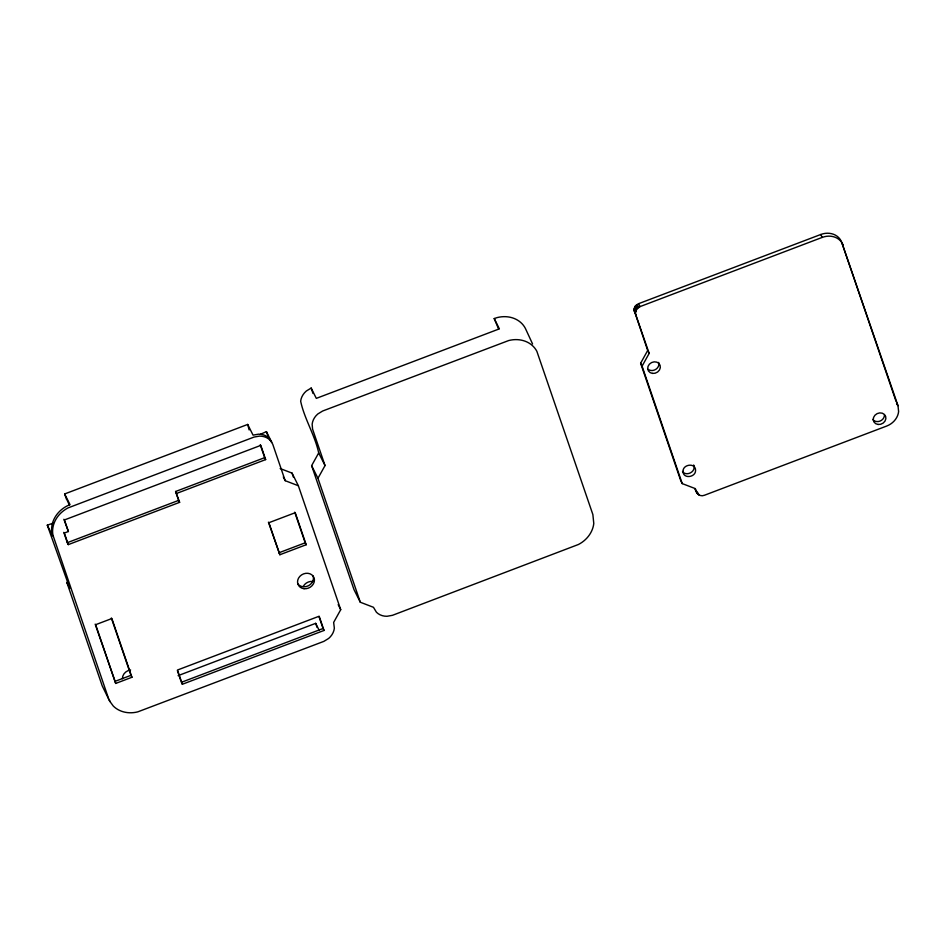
<?xml version="1.0" encoding="UTF-8"?>
<svg xmlns="http://www.w3.org/2000/svg" width="946" height="946" viewBox="0 0 946 946"><rect width="100%" height="100%" fill="white"/><g stroke="black" fill="none" stroke-linecap="round" stroke-linejoin="round"><path stroke-width="1.42" d="M634.057 309.874L635.239 306.197L638.562 303.69L820.738 234.502A17.347 15.006 -26.6 0 1 841.798 242.578L897.99 405.668L898.617 411.581A17.347 15.006 -26.6 0 1 886.662 426.055L704.486 495.243C699.993 497.265 695.535 493.244 695.381 488.644L682.22 483.595L680.753 480.674L640.619 363.229L647.691 350.481L634.057 309.874L649.157 353.402L642.074 366.137L682.22 483.595M635.511 312.795L636.705 309.117L640.028 306.61L822.204 237.411A17.347 15.006 -26.6 0 1 843.253 245.499M360.308 602.235L317.951 478.298L325.034 465.562L312.582 429.141L312.156 424.175A16.07 13.906 -26.6 0 1 317.832 413.958L322.657 411.013L508.747 340.525A26.914 23.283 -26.6 0 1 536.867 351.333L592.87 514.553L593.781 523.469A26.914 23.283 -26.6 0 1 578.455 544.482L392.472 615.314L386.985 616.284A16.07 13.906 -26.6 0 1 376.425 612.228L373.469 607.297L360.308 602.235L353.981 589.595L311.624 465.657L318.696 452.921C314.876 435.077 304.305 418.664 300.662 401.222A16.07 13.906 -26.6 0 1 306.338 391.005L311.163 388.061L316.319 398.372L499.37 328.853L494.214 318.542L497.253 317.572A26.914 23.283 -26.6 0 1 525.373 328.38L532.563 343.942M280.182 468.554L292.03 473.095L298.357 485.747L340.714 609.685L333.642 622.421L334.352 628.215A16.07 13.906 -26.6 0 1 328.664 638.432L323.851 641.376L137.761 711.865A26.914 23.283 -26.6 0 1 113.236 705.988L109.63 701.057L102.215 685.862L66.847 582.393L69.768 588.223L47.3 525.184L53.437 523.055M319.24 630.45L315.68 623.343L178.12 675.645M69.46 505.247L66.681 499.216M66.48 499.311L64.647 493.954L247.698 424.435L253.055 435.136L258.554 434.167A16.07 13.906 -26.6 0 1 269.113 438.211L272.755 444.265L285.195 480.686L298.357 485.747M271.786 442.326L266.417 431.624L260.469 434.285M265.649 459.602L260.789 445.377L64.434 519.945L68.396 531.51L64.34 533.047L68.301 544.612L179.622 502.338L175.601 491.494L264.679 457.663L265.649 459.602L176.583 493.434M63.808 532.385L67.32 542.673L178.64 500.387L179.622 502.338M278.893 552.795L305.203 542.803L306.173 544.742L279.862 554.734L268.416 522.157M114.762 681.475L130.95 675.326L131.932 677.277L115.731 683.426L95.168 624.147M324.029 630.45L323.059 628.499L181.372 682.314L182.353 684.265L324.029 630.45L319.169 616.213L177.481 670.028L182.353 684.265M249.129 429.922L247.698 424.435M697.273 493.516L695.133 489.295L696.859 491.648M682.527 471.664C686.406 476.559 695.594 472.019 693.962 465.976M271.455 441.758L270.083 440.162A16.07 13.906 -26.6 0 0 259.523 436.106L254.036 437.076L68.053 507.907A26.914 23.283 -26.6 0 0 52.929 535.129L108.542 698.503M108.66 699.118L110.268 701.707M820.738 234.502L822.204 237.411M897.99 405.668L896.536 402.748L897.033 404.663M638.562 303.69L640.028 306.61M637.06 304.47L638.515 307.379M636.374 304.979L637.841 307.899M635.771 305.558L637.237 308.479M635.239 306.197L636.705 309.117M634.801 306.882L636.268 309.803M634.459 307.604L635.925 310.525M634.222 308.349L635.677 311.269M634.08 309.117L635.546 312.026M634.317 311.329L635.783 314.249M647.691 350.481L649.157 353.402M640.619 363.229L642.074 366.137M697.982 493.032L698.964 494.983M697.344 492.63L698.314 494.569M696.291 491.163L697.758 494.072M498.625 329.042L494.214 318.542M318.696 452.921L325.034 465.562M311.624 465.657L317.951 478.298M283.303 476.89L285.195 480.686M338.183 604.624L340.714 609.685M64.647 493.954L70.016 504.656L67.083 505.956A26.914 23.283 -26.6 0 0 51.959 533.189L52.657 535.885L47.3 525.184M68.396 531.51L63.902 519.283M67.32 542.673L68.301 544.612M841.798 242.578L896.051 401.352M311.163 388.061L312.996 393.453M292.03 473.095L293.461 477.281M306.173 544.742L295.235 512.708L268.912 522.7L279.862 554.734M294.726 512.164L305.203 542.803M266.417 431.624L267.801 435.668M260.256 444.726L264.679 457.663M319.074 616.851L323.059 628.499M315.68 623.343L317.064 627.387M175.601 491.494L178.64 500.387M177.399 670.667L180.934 681.025M131.932 677.277L111.853 618.542L95.664 624.691L115.731 683.426M111.356 617.998L130.95 675.326M693.655 465.03L693.891 465.633M658.629 362.413A6.504 5.629 -26.6 0 1 655.897 369.283A6.504 5.629 -26.6 0 1 648.211 369.389M884.451 414.927A6.504 5.629 -26.6 0 1 879.946 421.112A6.504 5.629 -26.6 0 1 872.72 419.385M122.401 678.731A8.68 7.509 -26.6 0 1 130.595 669.934M303.323 586.272A8.68 7.509 -26.6 0 1 312.712 581.423M313.114 575.984A8.68 7.509 -26.6 0 1 308.491 585.716A8.68 7.509 -26.6 0 1 297.824 583.871M683.012 471.345C682.929 479.196 695.795 477.529 695.582 470.363C695.665 462.511 682.787 464.179 683.012 471.345M652.563 373.41A6.504 5.629 -26.6 0 0 660.095 365.333A6.504 5.629 -26.6 0 0 649.405 364.163A6.504 5.629 -26.6 0 0 652.563 373.41M878.125 424.47A6.504 5.629 -26.6 0 0 885.645 416.382A6.504 5.629 -26.6 0 0 874.955 415.223A6.504 5.629 -26.6 0 0 878.125 424.47M304.056 588.708A8.68 7.509 -26.6 0 0 314.084 577.935A8.68 7.509 -26.6 0 0 299.835 576.374A8.68 7.509 -26.6 0 0 304.056 588.708"/></g></svg>
